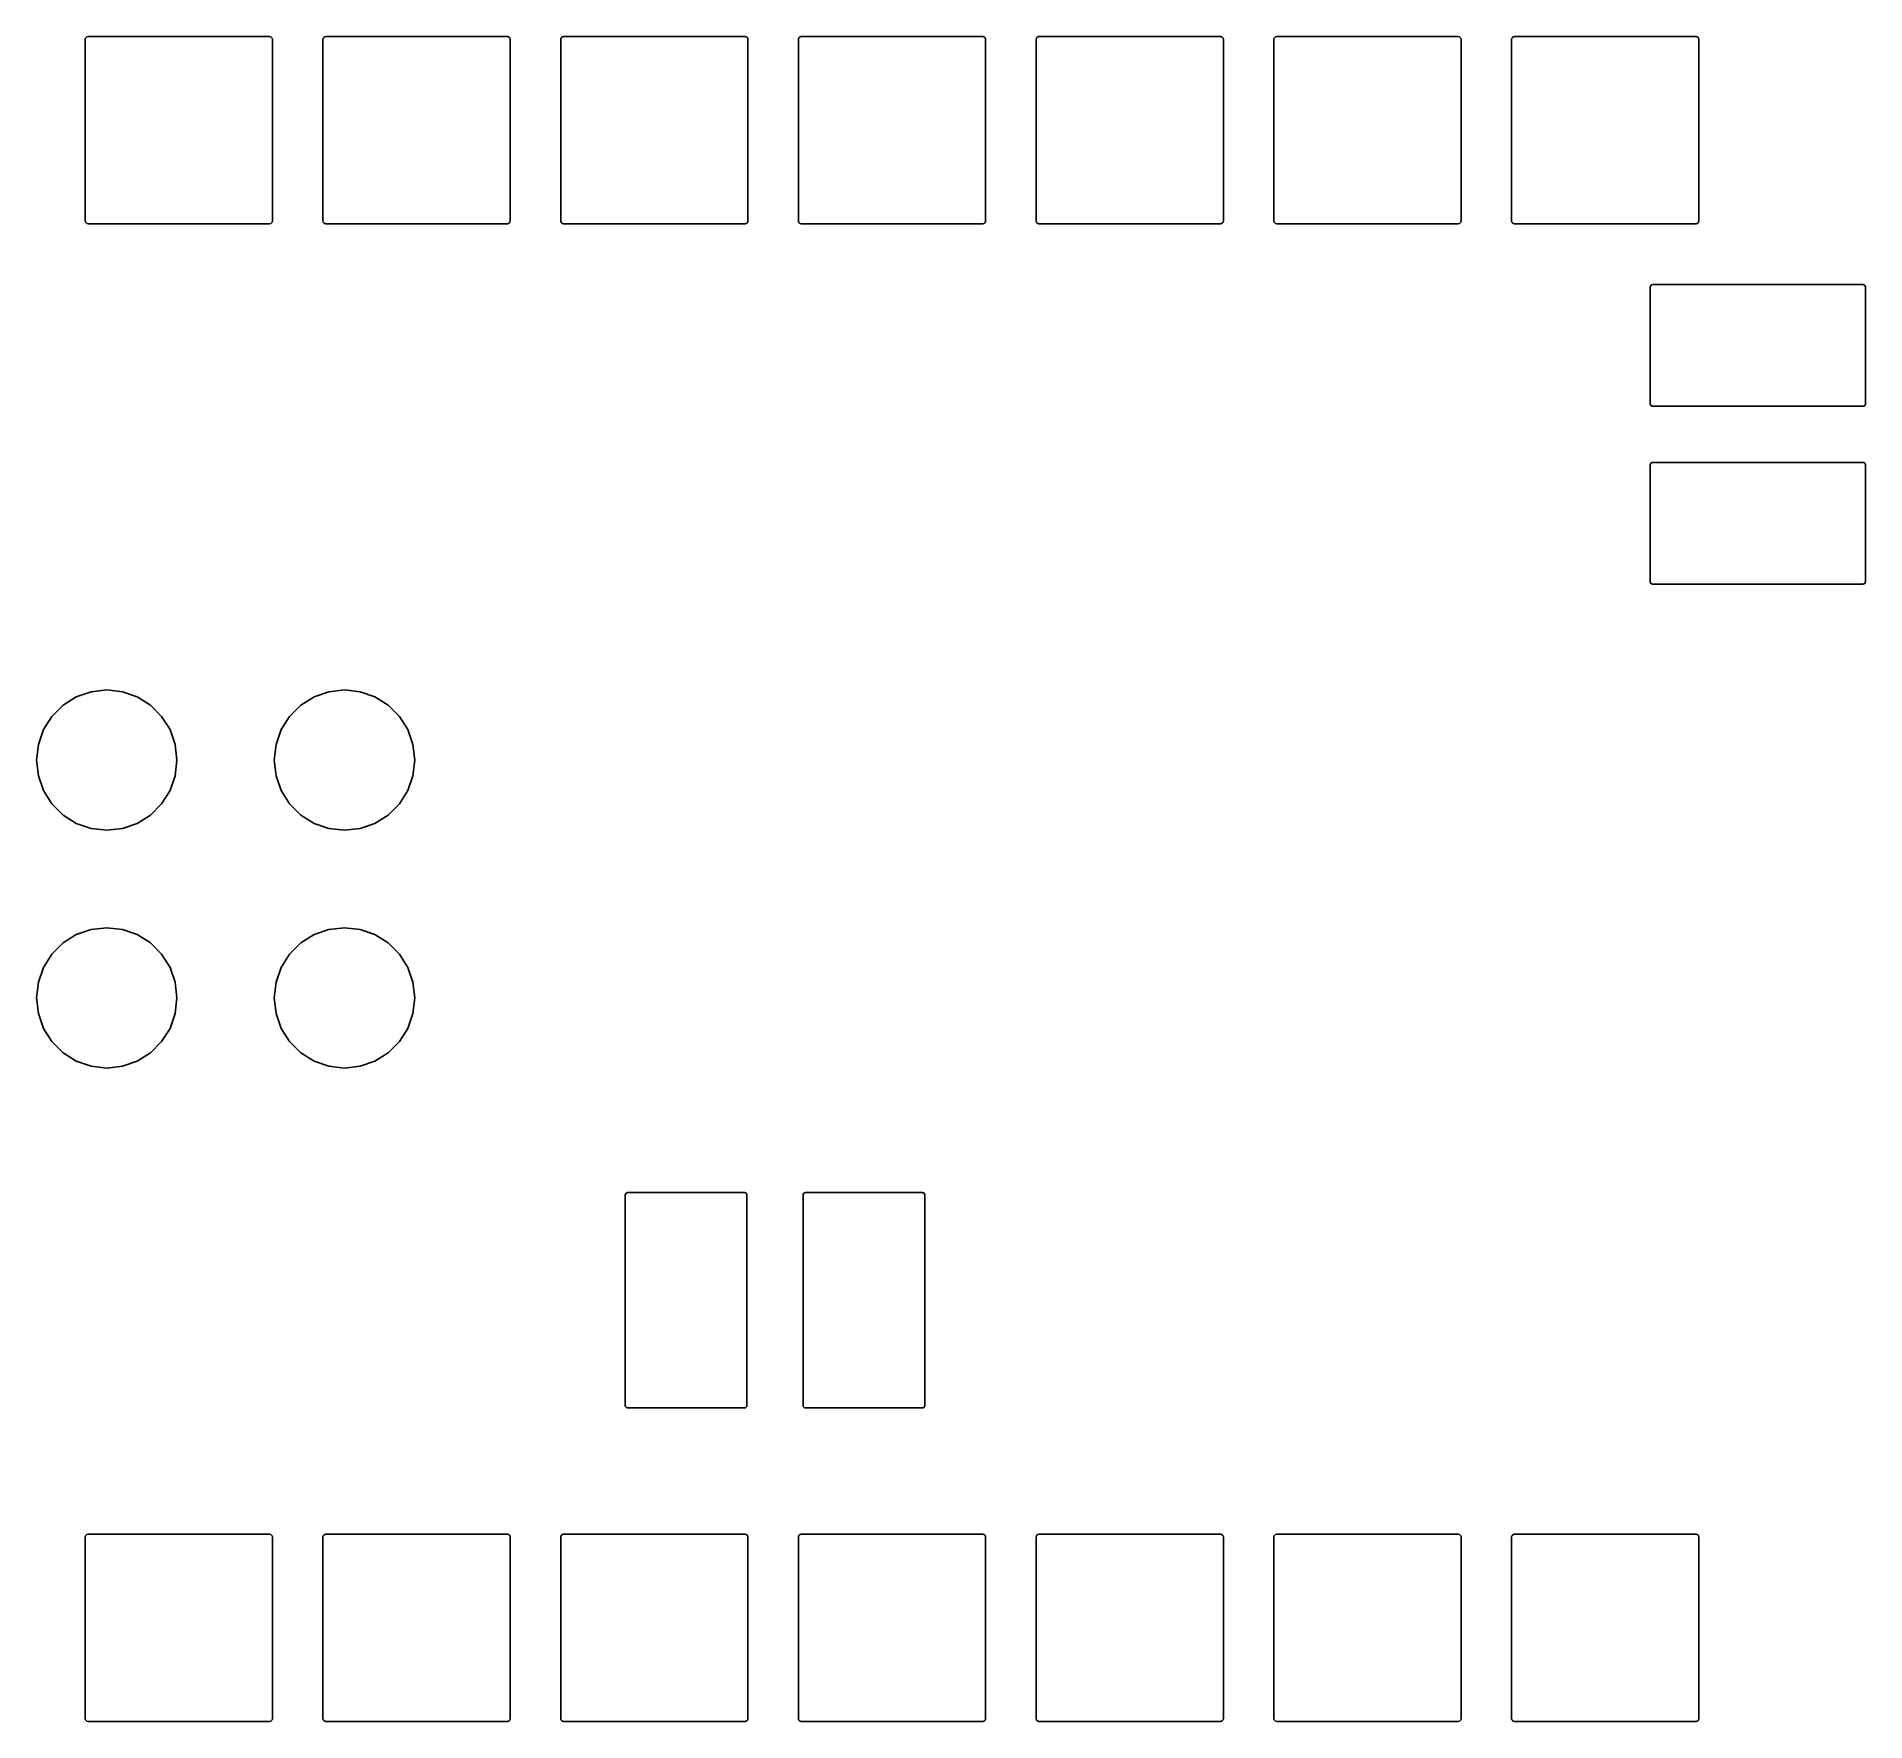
# Model space of a CAD drawing. Extents: x 101.4 to 120.9, y -99 to -81.
import ezdxf

# ---------------------------------------------------------------- set-up
doc = ezdxf.new("R2010")
doc.units = 0
doc.layers.add('BLACK', color=7, linetype='CONTINUOUS')

msp = doc.modelspace()

# ---------------------------------------------------------------- linework, layer by layer
at = {"layer": 'BLACK', "linetype": 'CONTINUOUS'}
for p, q in [((101.88, -81.03), (101.882284, -81.018519)), ((101.88, -82.97), (101.88, -81.03)), ((101.882284, -81.018519), (101.888787, -81.008787)), ((101.888787, -81.008787), (101.898519, -81.002284)), ((101.898519, -81.002284), (101.91, -81)), ((101.91, -81), (103.85, -81)), ((103.85, -81), (103.861481, -81.002284)), ((103.861481, -81.002284), (103.871213, -81.008787)), ((103.871213, -81.008787), (103.877716, -81.018519)), ((103.877716, -81.018519), (103.88, -81.03)), ((103.88, -81.03), (103.88, -82.97)), ((104.42, -81.03), (104.422284, -81.018519)), ((104.42, -82.97), (104.42, -81.03)), ((104.422284, -81.018519), (104.428787, -81.008787)), ((104.428787, -81.008787), (104.438519, -81.002284)), ((104.438519, -81.002284), (104.45, -81)), ((104.45, -81), (106.39, -81)), ((106.39, -81), (106.401481, -81.002284)), ((106.401481, -81.002284), (106.411213, -81.008787)), ((106.411213, -81.008787), (106.417716, -81.018519)), ((106.417716, -81.018519), (106.42, -81.03)), ((106.42, -81.03), (106.42, -82.97)), ((106.96, -81.03), (106.962284, -81.018519)), ((106.96, -82.97), (106.96, -81.03)), ((106.962284, -81.018519), (106.968787, -81.008787)), ((106.968787, -81.008787), (106.978519, -81.002284)), ((106.978519, -81.002284), (106.99, -81)), ((106.99, -81), (108.93, -81)), ((108.93, -81), (108.941481, -81.002284)), ((108.941481, -81.002284), (108.951213, -81.008787)), ((108.951213, -81.008787), (108.957716, -81.018519)), ((108.957716, -81.018519), (108.96, -81.03)), ((108.96, -81.03), (108.96, -82.97)), ((109.5, -81.03), (109.502284, -81.018519)), ((109.5, -82.97), (109.5, -81.03)), ((109.502284, -81.018519), (109.508787, -81.008787)), ((109.508787, -81.008787), (109.518519, -81.002284)), ((109.518519, -81.002284), (109.53, -81)), ((109.53, -81), (111.47, -81)), ((111.47, -81), (111.481481, -81.002284)), ((111.481481, -81.002284), (111.491213, -81.008787)), ((111.491213, -81.008787), (111.497716, -81.018519)), ((111.497716, -81.018519), (111.5, -81.03)), ((111.5, -81.03), (111.5, -82.97)), ((112.04, -81.03), (112.042284, -81.018519)), ((112.04, -82.97), (112.04, -81.03)), ((112.042284, -81.018519), (112.048787, -81.008787)), ((112.048787, -81.008787), (112.058519, -81.002284)), ((112.058519, -81.002284), (112.07, -81)), ((112.07, -81), (114.01, -81)), ((114.01, -81), (114.021481, -81.002284)), ((114.021481, -81.002284), (114.031213, -81.008787)), ((114.031213, -81.008787), (114.037716, -81.018519)), ((114.037716, -81.018519), (114.04, -81.03)), ((114.04, -81.03), (114.04, -82.97)), ((114.58, -81.03), (114.582284, -81.018519)), ((114.58, -82.97), (114.58, -81.03)), ((114.582284, -81.018519), (114.588787, -81.008787)), ((114.588787, -81.008787), (114.598519, -81.002284)), ((114.598519, -81.002284), (114.61, -81)), ((114.61, -81), (116.55, -81)), ((116.55, -81), (116.561481, -81.002284)), ((116.561481, -81.002284), (116.571213, -81.008787)), ((116.571213, -81.008787), (116.577716, -81.018519)), ((116.577716, -81.018519), (116.58, -81.03)), ((116.58, -81.03), (116.58, -82.97)), ((117.12, -81.03), (117.122284, -81.018519)), ((117.12, -82.97), (117.12, -81.03)), ((117.122284, -81.018519), (117.128787, -81.008787)), ((117.128787, -81.008787), (117.138519, -81.002284)), ((117.138519, -81.002284), (117.15, -81)), ((117.15, -81), (119.09, -81)), ((119.09, -81), (119.101481, -81.002284)), ((119.101481, -81.002284), (119.111213, -81.008787)), ((119.111213, -81.008787), (119.117716, -81.018519)), ((119.117716, -81.018519), (119.12, -81.03)), ((119.12, -81.03), (119.12, -82.97)), ((101.882284, -82.981481), (101.88, -82.97)), ((101.888787, -82.991213), (101.882284, -82.981481)), ((101.898519, -82.997716), (101.888787, -82.991213)), ((101.91, -83), (101.898519, -82.997716)), ((103.85, -83), (101.91, -83)), ((103.861481, -82.997716), (103.85, -83)), ((103.871213, -82.991213), (103.861481, -82.997716)), ((103.877716, -82.981481), (103.871213, -82.991213)), ((103.88, -82.97), (103.877716, -82.981481)), ((104.422284, -82.981481), (104.42, -82.97)), ((104.428787, -82.991213), (104.422284, -82.981481)), ((104.438519, -82.997716), (104.428787, -82.991213)), ((104.45, -83), (104.438519, -82.997716)), ((106.39, -83), (104.45, -83)), ((106.401481, -82.997716), (106.39, -83)), ((106.411213, -82.991213), (106.401481, -82.997716)), ((106.417716, -82.981481), (106.411213, -82.991213)), ((106.42, -82.97), (106.417716, -82.981481)), ((106.962284, -82.981481), (106.96, -82.97)), ((106.968787, -82.991213), (106.962284, -82.981481)), ((106.978519, -82.997716), (106.968787, -82.991213)), ((106.99, -83), (106.978519, -82.997716)), ((108.93, -83), (106.99, -83)), ((108.941481, -82.997716), (108.93, -83)), ((108.951213, -82.991213), (108.941481, -82.997716)), ((108.957716, -82.981481), (108.951213, -82.991213)), ((108.96, -82.97), (108.957716, -82.981481)), ((109.502284, -82.981481), (109.5, -82.97)), ((109.508787, -82.991213), (109.502284, -82.981481)), ((109.518519, -82.997716), (109.508787, -82.991213)), ((109.53, -83), (109.518519, -82.997716)), ((111.47, -83), (109.53, -83)), ((111.481481, -82.997716), (111.47, -83)), ((111.491213, -82.991213), (111.481481, -82.997716)), ((111.497716, -82.981481), (111.491213, -82.991213)), ((111.5, -82.97), (111.497716, -82.981481)), ((112.042284, -82.981481), (112.04, -82.97)), ((112.048787, -82.991213), (112.042284, -82.981481)), ((112.058519, -82.997716), (112.048787, -82.991213)), ((112.07, -83), (112.058519, -82.997716)), ((114.01, -83), (112.07, -83)), ((114.021481, -82.997716), (114.01, -83)), ((114.031213, -82.991213), (114.021481, -82.997716)), ((114.037716, -82.981481), (114.031213, -82.991213)), ((114.04, -82.97), (114.037716, -82.981481)), ((114.582284, -82.981481), (114.58, -82.97)), ((114.588787, -82.991213), (114.582284, -82.981481)), ((114.598519, -82.997716), (114.588787, -82.991213)), ((114.61, -83), (114.598519, -82.997716)), ((116.55, -83), (114.61, -83)), ((116.561481, -82.997716), (116.55, -83)), ((116.571213, -82.991213), (116.561481, -82.997716)), ((116.577716, -82.981481), (116.571213, -82.991213)), ((116.58, -82.97), (116.577716, -82.981481)), ((117.122284, -82.981481), (117.12, -82.97)), ((117.128787, -82.991213), (117.122284, -82.981481)), ((117.138519, -82.997716), (117.128787, -82.991213)), ((117.15, -83), (117.138519, -82.997716)), ((119.09, -83), (117.15, -83)), ((119.101481, -82.997716), (119.09, -83)), ((119.111213, -82.991213), (119.101481, -82.997716)), ((119.117716, -82.981481), (119.111213, -82.991213)), ((119.12, -82.97), (119.117716, -82.981481)), ((118.6, -83.676), (118.601979, -83.66605)), ((118.6, -84.924), (118.6, -83.676)), ((118.601979, -83.66605), (118.607615, -83.657615)), ((118.607615, -83.657615), (118.61605, -83.651979)), ((118.61605, -83.651979), (118.626, -83.65)), ((118.626, -83.65), (120.874, -83.65)), ((120.874, -83.65), (120.88395, -83.651979)), ((120.88395, -83.651979), (120.892385, -83.657615)), ((120.892385, -83.657615), (120.898021, -83.66605)), ((120.898021, -83.66605), (120.9, -83.676)), ((120.9, -83.676), (120.9, -84.924)), ((118.601979, -84.93395), (118.6, -84.924)), ((118.607615, -84.942385), (118.601979, -84.93395)), ((118.61605, -84.948021), (118.607615, -84.942385)), ((118.626, -84.95), (118.61605, -84.948021)), ((120.874, -84.95), (118.626, -84.95)), ((120.88395, -84.948021), (120.874, -84.95)), ((120.892385, -84.942385), (120.88395, -84.948021)), ((120.898021, -84.93395), (120.892385, -84.942385)), ((120.9, -84.924), (120.898021, -84.93395)), ((118.6, -85.576), (118.601979, -85.56605)), ((118.6, -86.824), (118.6, -85.576)), ((118.601979, -85.56605), (118.607615, -85.557615)), ((118.607615, -85.557615), (118.61605, -85.551979)), ((118.61605, -85.551979), (118.626, -85.55)), ((118.626, -85.55), (120.874, -85.55)), ((120.874, -85.55), (120.88395, -85.551979)), ((120.88395, -85.551979), (120.892385, -85.557615)), ((120.892385, -85.557615), (120.898021, -85.56605)), ((120.898021, -85.56605), (120.9, -85.576)), ((120.9, -85.576), (120.9, -86.824)), ((118.601979, -86.83395), (118.6, -86.824)), ((118.607615, -86.842385), (118.601979, -86.83395)), ((118.61605, -86.848021), (118.607615, -86.842385)), ((118.626, -86.85), (118.61605, -86.848021)), ((120.874, -86.85), (118.626, -86.85)), ((120.88395, -86.848021), (120.874, -86.85)), ((120.892385, -86.842385), (120.88395, -86.848021)), ((120.898021, -86.83395), (120.892385, -86.842385)), ((120.9, -86.824), (120.898021, -86.83395)), ((101.642383, -88.143626), (101.784587, -88.054273)), ((101.784587, -88.054273), (101.943109, -87.998804)), ((101.943109, -87.998804), (102.11, -87.98)), ((102.11, -87.98), (102.276891, -87.998804)), ((102.276891, -87.998804), (102.435413, -88.054273)), ((102.435413, -88.054273), (102.577617, -88.143626)), ((104.182383, -88.143626), (104.324587, -88.054273)), ((104.324587, -88.054273), (104.483109, -87.998804)), ((104.483109, -87.998804), (104.65, -87.98)), ((104.65, -87.98), (104.816891, -87.998804)), ((104.816891, -87.998804), (104.975413, -88.054273)), ((104.975413, -88.054273), (105.117617, -88.143626)), ((101.434273, -88.404587), (101.523626, -88.262383)), ((101.523626, -88.262383), (101.642383, -88.143626)), ((102.577617, -88.143626), (102.696374, -88.262383)), ((102.696374, -88.262383), (102.785727, -88.404587)), ((103.974273, -88.404587), (104.063626, -88.262383)), ((104.063626, -88.262383), (104.182383, -88.143626)), ((105.117617, -88.143626), (105.236374, -88.262383)), ((105.236374, -88.262383), (105.325727, -88.404587)), ((101.378804, -88.563109), (101.434273, -88.404587)), ((102.785727, -88.404587), (102.841196, -88.563109)), ((103.918804, -88.563109), (103.974273, -88.404587)), ((105.325727, -88.404587), (105.381196, -88.563109)), ((101.36, -88.73), (101.378804, -88.563109)), ((102.841196, -88.563109), (102.86, -88.73)), ((103.9, -88.73), (103.918804, -88.563109)), ((105.381196, -88.563109), (105.4, -88.73)), ((101.378804, -88.896891), (101.36, -88.73)), ((101.434273, -89.055413), (101.378804, -88.896891)), ((102.841196, -88.896891), (102.785727, -89.055413)), ((102.86, -88.73), (102.841196, -88.896891)), ((103.918804, -88.896891), (103.9, -88.73)), ((103.974273, -89.055413), (103.918804, -88.896891)), ((105.381196, -88.896891), (105.325727, -89.055413)), ((105.4, -88.73), (105.381196, -88.896891)), ((101.523626, -89.197617), (101.434273, -89.055413)), ((102.785727, -89.055413), (102.696374, -89.197617)), ((104.063626, -89.197617), (103.974273, -89.055413)), ((105.325727, -89.055413), (105.236374, -89.197617)), ((101.642383, -89.316374), (101.523626, -89.197617)), ((102.696374, -89.197617), (102.577617, -89.316374)), ((104.182383, -89.316374), (104.063626, -89.197617)), ((105.236374, -89.197617), (105.117617, -89.316374)), ((101.784587, -89.405727), (101.642383, -89.316374)), ((101.943109, -89.461196), (101.784587, -89.405727)), ((102.11, -89.48), (101.943109, -89.461196)), ((102.276891, -89.461196), (102.11, -89.48)), ((102.435413, -89.405727), (102.276891, -89.461196)), ((102.577617, -89.316374), (102.435413, -89.405727)), ((104.324587, -89.405727), (104.182383, -89.316374)), ((104.483109, -89.461196), (104.324587, -89.405727)), ((104.65, -89.48), (104.483109, -89.461196)), ((104.816891, -89.461196), (104.65, -89.48)), ((104.975413, -89.405727), (104.816891, -89.461196)), ((105.117617, -89.316374), (104.975413, -89.405727)), ((101.642383, -90.683626), (101.784587, -90.594273)), ((101.784587, -90.594273), (101.943109, -90.538804)), ((101.943109, -90.538804), (102.11, -90.52)), ((102.11, -90.52), (102.276891, -90.538804)), ((102.276891, -90.538804), (102.435413, -90.594273)), ((102.435413, -90.594273), (102.577617, -90.683626)), ((104.182383, -90.683626), (104.324587, -90.594273)), ((104.324587, -90.594273), (104.483109, -90.538804)), ((104.483109, -90.538804), (104.65, -90.52)), ((104.65, -90.52), (104.816891, -90.538804)), ((104.816891, -90.538804), (104.975413, -90.594273)), ((104.975413, -90.594273), (105.117617, -90.683626)), ((101.434273, -90.944587), (101.523626, -90.802383)), ((101.523626, -90.802383), (101.642383, -90.683626)), ((102.577617, -90.683626), (102.696374, -90.802383)), ((102.696374, -90.802383), (102.785727, -90.944587)), ((103.974273, -90.944587), (104.063626, -90.802383)), ((104.063626, -90.802383), (104.182383, -90.683626)), ((105.117617, -90.683626), (105.236374, -90.802383)), ((105.236374, -90.802383), (105.325727, -90.944587)), ((101.378804, -91.103109), (101.434273, -90.944587)), ((102.785727, -90.944587), (102.841196, -91.103109)), ((103.918804, -91.103109), (103.974273, -90.944587)), ((105.325727, -90.944587), (105.381196, -91.103109)), ((101.36, -91.27), (101.378804, -91.103109)), ((102.841196, -91.103109), (102.86, -91.27)), ((103.9, -91.27), (103.918804, -91.103109)), ((105.381196, -91.103109), (105.4, -91.27)), ((101.378804, -91.436891), (101.36, -91.27)), ((101.434273, -91.595413), (101.378804, -91.436891)), ((102.841196, -91.436891), (102.785727, -91.595413)), ((102.86, -91.27), (102.841196, -91.436891)), ((103.918804, -91.436891), (103.9, -91.27)), ((103.974273, -91.595413), (103.918804, -91.436891)), ((105.381196, -91.436891), (105.325727, -91.595413)), ((105.4, -91.27), (105.381196, -91.436891)), ((101.523626, -91.737617), (101.434273, -91.595413)), ((102.785727, -91.595413), (102.696374, -91.737617)), ((104.063626, -91.737617), (103.974273, -91.595413)), ((105.325727, -91.595413), (105.236374, -91.737617)), ((101.642383, -91.856374), (101.523626, -91.737617)), ((102.696374, -91.737617), (102.577617, -91.856374)), ((104.182383, -91.856374), (104.063626, -91.737617)), ((105.236374, -91.737617), (105.117617, -91.856374)), ((101.784587, -91.945727), (101.642383, -91.856374)), ((101.943109, -92.001196), (101.784587, -91.945727)), ((102.11, -92.02), (101.943109, -92.001196)), ((102.276891, -92.001196), (102.11, -92.02)), ((102.435413, -91.945727), (102.276891, -92.001196)), ((102.577617, -91.856374), (102.435413, -91.945727)), ((104.324587, -91.945727), (104.182383, -91.856374)), ((104.483109, -92.001196), (104.324587, -91.945727)), ((104.65, -92.02), (104.483109, -92.001196)), ((104.816891, -92.001196), (104.65, -92.02)), ((104.975413, -91.945727), (104.816891, -92.001196)), ((105.117617, -91.856374), (104.975413, -91.945727)), ((107.65, -93.376), (107.651979, -93.36605)), ((107.65, -95.624), (107.65, -93.376)), ((107.651979, -93.36605), (107.657615, -93.357615)), ((107.657615, -93.357615), (107.66605, -93.351979)), ((107.66605, -93.351979), (107.676, -93.35)), ((107.676, -93.35), (108.924, -93.35)), ((108.924, -93.35), (108.93395, -93.351979)), ((108.93395, -93.351979), (108.942385, -93.357615)), ((108.942385, -93.357615), (108.948021, -93.36605)), ((108.948021, -93.36605), (108.95, -93.376)), ((108.95, -93.376), (108.95, -95.624)), ((109.55, -93.376), (109.551979, -93.36605)), ((109.55, -95.624), (109.55, -93.376)), ((109.551979, -93.36605), (109.557615, -93.357615)), ((109.557615, -93.357615), (109.56605, -93.351979)), ((109.56605, -93.351979), (109.576, -93.35)), ((109.576, -93.35), (110.824, -93.35)), ((110.824, -93.35), (110.83395, -93.351979)), ((110.83395, -93.351979), (110.842385, -93.357615)), ((110.842385, -93.357615), (110.848021, -93.36605)), ((110.848021, -93.36605), (110.85, -93.376)), ((110.85, -93.376), (110.85, -95.624)), ((107.651979, -95.63395), (107.65, -95.624)), ((107.657615, -95.642385), (107.651979, -95.63395)), ((107.66605, -95.648021), (107.657615, -95.642385)), ((107.676, -95.65), (107.66605, -95.648021)), ((108.924, -95.65), (107.676, -95.65)), ((108.93395, -95.648021), (108.924, -95.65)), ((108.942385, -95.642385), (108.93395, -95.648021)), ((108.948021, -95.63395), (108.942385, -95.642385)), ((108.95, -95.624), (108.948021, -95.63395)), ((109.551979, -95.63395), (109.55, -95.624)), ((109.557615, -95.642385), (109.551979, -95.63395)), ((109.56605, -95.648021), (109.557615, -95.642385)), ((109.576, -95.65), (109.56605, -95.648021)), ((110.824, -95.65), (109.576, -95.65)), ((110.83395, -95.648021), (110.824, -95.65)), ((110.842385, -95.642385), (110.83395, -95.648021)), ((110.848021, -95.63395), (110.842385, -95.642385)), ((110.85, -95.624), (110.848021, -95.63395)), ((101.88, -97.03), (101.882284, -97.018519)), ((101.88, -98.97), (101.88, -97.03)), ((101.882284, -97.018519), (101.888787, -97.008787)), ((101.888787, -97.008787), (101.898519, -97.002284)), ((101.898519, -97.002284), (101.91, -97)), ((101.91, -97), (103.85, -97)), ((103.85, -97), (103.861481, -97.002284)), ((103.861481, -97.002284), (103.871213, -97.008787)), ((103.871213, -97.008787), (103.877716, -97.018519)), ((103.877716, -97.018519), (103.88, -97.03)), ((103.88, -97.03), (103.88, -98.97)), ((104.42, -97.03), (104.422284, -97.018519)), ((104.42, -98.97), (104.42, -97.03)), ((104.422284, -97.018519), (104.428787, -97.008787)), ((104.428787, -97.008787), (104.438519, -97.002284)), ((104.438519, -97.002284), (104.45, -97)), ((104.45, -97), (106.39, -97)), ((106.39, -97), (106.401481, -97.002284)), ((106.401481, -97.002284), (106.411213, -97.008787)), ((106.411213, -97.008787), (106.417716, -97.018519)), ((106.417716, -97.018519), (106.42, -97.03)), ((106.42, -97.03), (106.42, -98.97)), ((106.96, -97.03), (106.962284, -97.018519)), ((106.96, -98.97), (106.96, -97.03)), ((106.962284, -97.018519), (106.968787, -97.008787)), ((106.968787, -97.008787), (106.978519, -97.002284)), ((106.978519, -97.002284), (106.99, -97)), ((106.99, -97), (108.93, -97)), ((108.93, -97), (108.941481, -97.002284)), ((108.941481, -97.002284), (108.951213, -97.008787)), ((108.951213, -97.008787), (108.957716, -97.018519)), ((108.957716, -97.018519), (108.96, -97.03)), ((108.96, -97.03), (108.96, -98.97)), ((109.5, -97.03), (109.502284, -97.018519)), ((109.5, -98.97), (109.5, -97.03)), ((109.502284, -97.018519), (109.508787, -97.008787)), ((109.508787, -97.008787), (109.518519, -97.002284)), ((109.518519, -97.002284), (109.53, -97)), ((109.53, -97), (111.47, -97)), ((111.47, -97), (111.481481, -97.002284)), ((111.481481, -97.002284), (111.491213, -97.008787)), ((111.491213, -97.008787), (111.497716, -97.018519)), ((111.497716, -97.018519), (111.5, -97.03)), ((111.5, -97.03), (111.5, -98.97)), ((112.04, -97.03), (112.042284, -97.018519)), ((112.04, -98.97), (112.04, -97.03)), ((112.042284, -97.018519), (112.048787, -97.008787)), ((112.048787, -97.008787), (112.058519, -97.002284)), ((112.058519, -97.002284), (112.07, -97)), ((112.07, -97), (114.01, -97)), ((114.01, -97), (114.021481, -97.002284)), ((114.021481, -97.002284), (114.031213, -97.008787)), ((114.031213, -97.008787), (114.037716, -97.018519)), ((114.037716, -97.018519), (114.04, -97.03)), ((114.04, -97.03), (114.04, -98.97)), ((114.58, -97.03), (114.582284, -97.018519)), ((114.58, -98.97), (114.58, -97.03)), ((114.582284, -97.018519), (114.588787, -97.008787)), ((114.588787, -97.008787), (114.598519, -97.002284)), ((114.598519, -97.002284), (114.61, -97)), ((114.61, -97), (116.55, -97)), ((116.55, -97), (116.561481, -97.002284)), ((116.561481, -97.002284), (116.571213, -97.008787)), ((116.571213, -97.008787), (116.577716, -97.018519)), ((116.577716, -97.018519), (116.58, -97.03)), ((116.58, -97.03), (116.58, -98.97)), ((117.12, -97.03), (117.122284, -97.018519)), ((117.12, -98.97), (117.12, -97.03)), ((117.122284, -97.018519), (117.128787, -97.008787)), ((117.128787, -97.008787), (117.138519, -97.002284)), ((117.138519, -97.002284), (117.15, -97)), ((117.15, -97), (119.09, -97)), ((119.09, -97), (119.101481, -97.002284)), ((119.101481, -97.002284), (119.111213, -97.008787)), ((119.111213, -97.008787), (119.117716, -97.018519)), ((119.117716, -97.018519), (119.12, -97.03)), ((119.12, -97.03), (119.12, -98.97)), ((101.882284, -98.981481), (101.88, -98.97)), ((101.888787, -98.991213), (101.882284, -98.981481)), ((101.898519, -98.997716), (101.888787, -98.991213)), ((101.91, -99), (101.898519, -98.997716)), ((103.85, -99), (101.91, -99)), ((103.861481, -98.997716), (103.85, -99)), ((103.871213, -98.991213), (103.861481, -98.997716)), ((103.877716, -98.981481), (103.871213, -98.991213)), ((103.88, -98.97), (103.877716, -98.981481)), ((104.422284, -98.981481), (104.42, -98.97)), ((104.428787, -98.991213), (104.422284, -98.981481)), ((104.438519, -98.997716), (104.428787, -98.991213)), ((104.45, -99), (104.438519, -98.997716)), ((106.39, -99), (104.45, -99)), ((106.401481, -98.997716), (106.39, -99)), ((106.411213, -98.991213), (106.401481, -98.997716)), ((106.417716, -98.981481), (106.411213, -98.991213)), ((106.42, -98.97), (106.417716, -98.981481)), ((106.962284, -98.981481), (106.96, -98.97)), ((106.968787, -98.991213), (106.962284, -98.981481)), ((106.978519, -98.997716), (106.968787, -98.991213)), ((106.99, -99), (106.978519, -98.997716)), ((108.93, -99), (106.99, -99)), ((108.941481, -98.997716), (108.93, -99)), ((108.951213, -98.991213), (108.941481, -98.997716)), ((108.957716, -98.981481), (108.951213, -98.991213)), ((108.96, -98.97), (108.957716, -98.981481)), ((109.502284, -98.981481), (109.5, -98.97)), ((109.508787, -98.991213), (109.502284, -98.981481)), ((109.518519, -98.997716), (109.508787, -98.991213)), ((109.53, -99), (109.518519, -98.997716)), ((111.47, -99), (109.53, -99)), ((111.481481, -98.997716), (111.47, -99)), ((111.491213, -98.991213), (111.481481, -98.997716)), ((111.497716, -98.981481), (111.491213, -98.991213)), ((111.5, -98.97), (111.497716, -98.981481)), ((112.042284, -98.981481), (112.04, -98.97)), ((112.048787, -98.991213), (112.042284, -98.981481)), ((112.058519, -98.997716), (112.048787, -98.991213)), ((112.07, -99), (112.058519, -98.997716)), ((114.01, -99), (112.07, -99)), ((114.021481, -98.997716), (114.01, -99)), ((114.031213, -98.991213), (114.021481, -98.997716)), ((114.037716, -98.981481), (114.031213, -98.991213)), ((114.04, -98.97), (114.037716, -98.981481)), ((114.582284, -98.981481), (114.58, -98.97)), ((114.588787, -98.991213), (114.582284, -98.981481)), ((114.598519, -98.997716), (114.588787, -98.991213)), ((114.61, -99), (114.598519, -98.997716)), ((116.55, -99), (114.61, -99)), ((116.561481, -98.997716), (116.55, -99)), ((116.571213, -98.991213), (116.561481, -98.997716)), ((116.577716, -98.981481), (116.571213, -98.991213)), ((116.58, -98.97), (116.577716, -98.981481)), ((117.122284, -98.981481), (117.12, -98.97)), ((117.128787, -98.991213), (117.122284, -98.981481)), ((117.138519, -98.997716), (117.128787, -98.991213)), ((117.15, -99), (117.138519, -98.997716)), ((119.09, -99), (117.15, -99)), ((119.101481, -98.997716), (119.09, -99)), ((119.111213, -98.991213), (119.101481, -98.997716)), ((119.117716, -98.981481), (119.111213, -98.991213)), ((119.12, -98.97), (119.117716, -98.981481))]:
    msp.add_line(p, q, dxfattribs=at)

doc.saveas('drawing.dxf')
